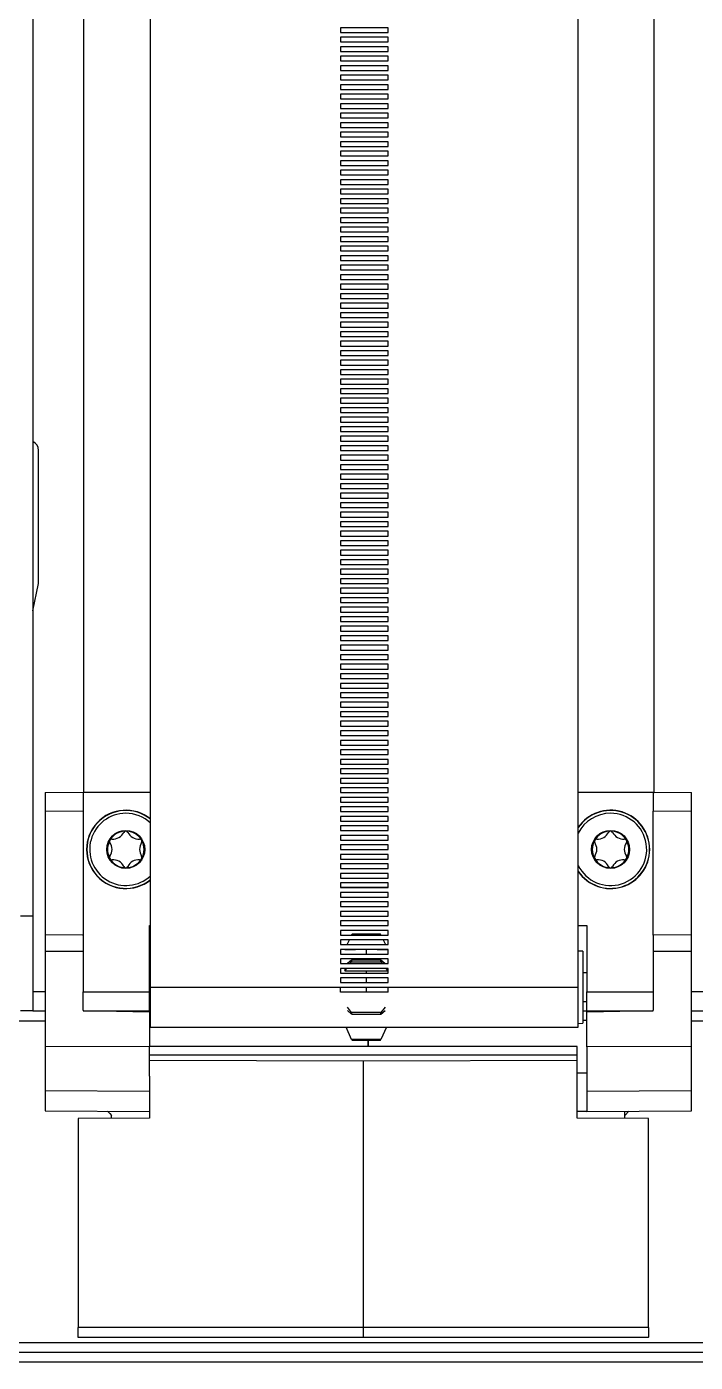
# Paper-space layout 'D' of a CAD drawing. Header units: inches. Extents: x 0 to 136, y 0 to 88.
# Drawn here: x 31.82 to 35.51, y 46.55 to 53.93 of the extents above; entities that cross this region are included whole.
import ezdxf

# ---------------------------------------------------------------- set-up
doc = ezdxf.new("R2010")
doc.units = ezdxf.units.IN
doc.header["$LTSCALE"] = 4
doc.header["$MEASUREMENT"] = 0

psp = doc.layouts.new('D')

# ---------------------------------------------------------------- linework, layer by layer
at = {"color": 7, "linetype": 'Continuous', "lineweight": 25}
for p, q in [((31.8497, 79.1984), (31.8497, 49.0147)), ((35.2816, 49.6971), (35.2816, 79.1459)), ((32.132, 49.6971), (32.132, 76.0511)), ((32.4994, 48.6199), (32.4994, 76.0247)), ((34.8616, 48.6199), (34.8616, 76.0048)), ((33.8118, 53.9217), (33.5493, 53.9217)), ((33.5493, 53.9217), (33.5493, 53.8954)), ((33.8118, 53.9217), (33.5493, 53.9217)), ((33.5493, 53.8954), (33.8118, 53.8954)), ((33.8118, 53.8692), (33.5493, 53.8692)), ((33.5493, 53.8692), (33.5493, 53.843)), ((33.8118, 53.8692), (33.5493, 53.8692)), ((33.8118, 53.8954), (33.8118, 53.9217)), ((33.8118, 53.843), (33.8118, 53.8692)), ((33.5493, 53.843), (33.8118, 53.843)), ((33.8118, 53.8167), (33.5493, 53.8167)), ((33.5493, 53.8167), (33.5493, 53.7905)), ((33.8118, 53.8167), (33.5493, 53.8167)), ((33.5493, 53.7905), (33.8118, 53.7905)), ((33.8118, 53.7905), (33.8118, 53.8167)), ((33.8118, 53.7642), (33.5493, 53.7642)), ((33.5493, 53.7642), (33.5493, 53.738)), ((33.8118, 53.7642), (33.5493, 53.7642)), ((33.5493, 53.738), (33.8118, 53.738)), ((33.8118, 53.738), (33.8118, 53.7642)), ((33.8118, 53.7117), (33.5493, 53.7117)), ((33.5493, 53.7117), (33.5493, 53.6855)), ((33.8118, 53.7117), (33.5493, 53.7117)), ((33.5493, 53.6855), (33.8118, 53.6855)), ((33.8118, 53.6592), (33.5493, 53.6592)), ((33.5493, 53.6592), (33.5493, 53.633)), ((33.8118, 53.6592), (33.5493, 53.6592)), ((33.8118, 53.6855), (33.8118, 53.7117)), ((33.8118, 53.633), (33.8118, 53.6592)), ((33.5493, 53.633), (33.8118, 53.633)), ((33.8118, 53.6067), (33.5493, 53.6067)), ((33.5493, 53.6067), (33.5493, 53.5805)), ((33.8118, 53.6067), (33.5493, 53.6067)), ((33.5493, 53.5805), (33.8118, 53.5805)), ((33.8118, 53.5805), (33.8118, 53.6067)), ((33.8118, 53.5542), (33.5493, 53.5542)), ((33.5493, 53.5542), (33.5493, 53.528)), ((33.8118, 53.5542), (33.5493, 53.5542)), ((33.5493, 53.528), (33.8118, 53.528)), ((33.8118, 53.5017), (33.5493, 53.5017)), ((33.5493, 53.5017), (33.5493, 53.4755)), ((33.8118, 53.5017), (33.5493, 53.5017)), ((33.8118, 53.528), (33.8118, 53.5542)), ((33.8118, 53.4755), (33.8118, 53.5017)), ((33.5493, 53.4755), (33.8118, 53.4755)), ((33.8118, 53.4492), (33.5493, 53.4492)), ((33.5493, 53.4492), (33.5493, 53.423)), ((33.8118, 53.4492), (33.5493, 53.4492)), ((33.5493, 53.423), (33.8118, 53.423)), ((33.8118, 53.423), (33.8118, 53.4492)), ((33.8118, 53.3968), (33.5493, 53.3968)), ((33.5493, 53.3968), (33.5493, 53.3705)), ((33.8118, 53.3968), (33.5493, 53.3968)), ((33.5493, 53.3705), (33.8118, 53.3705)), ((33.8118, 53.3705), (33.8118, 53.3968)), ((33.8118, 53.3443), (33.5493, 53.3443)), ((33.5493, 53.3443), (33.5493, 53.318)), ((33.8118, 53.3443), (33.5493, 53.3443)), ((33.5493, 53.318), (33.8118, 53.318)), ((33.8118, 53.2918), (33.5493, 53.2918)), ((33.5493, 53.2918), (33.5493, 53.2655)), ((33.8118, 53.2918), (33.5493, 53.2918)), ((33.8118, 53.318), (33.8118, 53.3443)), ((33.8118, 53.2655), (33.8118, 53.2918)), ((33.5493, 53.2655), (33.8118, 53.2655)), ((33.8118, 53.2393), (33.5493, 53.2393)), ((33.5493, 53.2393), (33.5493, 53.213)), ((33.8118, 53.2393), (33.5493, 53.2393)), ((33.5493, 53.213), (33.8118, 53.213)), ((33.8118, 53.213), (33.8118, 53.2393)), ((33.8118, 53.1868), (33.5493, 53.1868)), ((33.5493, 53.1868), (33.5493, 53.1605)), ((33.8118, 53.1868), (33.5493, 53.1868)), ((33.5493, 53.1605), (33.8118, 53.1605)), ((33.8118, 53.1343), (33.5493, 53.1343)), ((33.5493, 53.1343), (33.5493, 53.108)), ((33.8118, 53.1343), (33.5493, 53.1343)), ((33.8118, 53.1605), (33.8118, 53.1868)), ((33.8118, 53.108), (33.8118, 53.1343)), ((33.5493, 53.108), (33.8118, 53.108)), ((33.8118, 53.0818), (33.5493, 53.0818)), ((33.5493, 53.0818), (33.5493, 53.0555)), ((33.8118, 53.0818), (33.5493, 53.0818)), ((33.5493, 53.0555), (33.8118, 53.0555)), ((33.8118, 53.0555), (33.8118, 53.0818)), ((33.8118, 53.0293), (33.5493, 53.0293)), ((33.5493, 53.0293), (33.5493, 53.0031)), ((33.8118, 53.0293), (33.5493, 53.0293)), ((33.5493, 53.0031), (33.8118, 53.0031)), ((33.8118, 53.0031), (33.8118, 53.0293)), ((33.8118, 52.9768), (33.5493, 52.9768)), ((33.5493, 52.9768), (33.5493, 52.9506)), ((33.8118, 52.9768), (33.5493, 52.9768)), ((33.5493, 52.9506), (33.8118, 52.9506)), ((33.8118, 52.9243), (33.5493, 52.9243)), ((33.5493, 52.9243), (33.5493, 52.8981)), ((33.8118, 52.9243), (33.5493, 52.9243)), ((33.8118, 52.9506), (33.8118, 52.9768)), ((33.8118, 52.8981), (33.8118, 52.9243)), ((33.5493, 52.8981), (33.8118, 52.8981)), ((33.8118, 52.8718), (33.5493, 52.8718)), ((33.5493, 52.8718), (33.5493, 52.8456)), ((33.8118, 52.8718), (33.5493, 52.8718)), ((33.5493, 52.8456), (33.8118, 52.8456)), ((33.8118, 52.8456), (33.8118, 52.8718)), ((33.8118, 52.8193), (33.5493, 52.8193)), ((33.5493, 52.8193), (33.5493, 52.7931)), ((33.8118, 52.8193), (33.5493, 52.8193)), ((33.5493, 52.7931), (33.8118, 52.7931)), ((33.8118, 52.7668), (33.5493, 52.7668)), ((33.5493, 52.7668), (33.5493, 52.7406)), ((33.8118, 52.7668), (33.5493, 52.7668)), ((33.8118, 52.7931), (33.8118, 52.8193)), ((33.8118, 52.7406), (33.8118, 52.7668)), ((33.5493, 52.7406), (33.8118, 52.7406)), ((33.8118, 52.7143), (33.5493, 52.7143)), ((33.5493, 52.7143), (33.5493, 52.6881)), ((33.8118, 52.7143), (33.5493, 52.7143)), ((33.5493, 52.6881), (33.8118, 52.6881)), ((33.8118, 52.6881), (33.8118, 52.7143)), ((33.8118, 52.6618), (33.5493, 52.6618)), ((33.5493, 52.6618), (33.5493, 52.6356)), ((33.8118, 52.6618), (33.5493, 52.6618)), ((33.5493, 52.6356), (33.8118, 52.6356)), ((33.8118, 52.6094), (33.5493, 52.6094)), ((33.5493, 52.6094), (33.5493, 52.5831)), ((33.8118, 52.6094), (33.5493, 52.6094)), ((33.8118, 52.6356), (33.8118, 52.6618)), ((33.8118, 52.5831), (33.8118, 52.6094)), ((33.5493, 52.5831), (33.8118, 52.5831)), ((33.8118, 52.5569), (33.5493, 52.5569)), ((33.5493, 52.5569), (33.5493, 52.5306)), ((33.8118, 52.5569), (33.5493, 52.5569)), ((33.8118, 52.5306), (33.8118, 52.5569)), ((33.5493, 52.5306), (33.8118, 52.5306)), ((33.8118, 52.5044), (33.5493, 52.5044)), ((33.5493, 52.5044), (33.5493, 52.4781)), ((33.8118, 52.5044), (33.5493, 52.5044)), ((33.5493, 52.4781), (33.8118, 52.4781)), ((33.8118, 52.4781), (33.8118, 52.5044)), ((33.8118, 52.4519), (33.5493, 52.4519)), ((33.5493, 52.4519), (33.5493, 52.4256)), ((33.8118, 52.4519), (33.5493, 52.4519)), ((33.5493, 52.4256), (33.8118, 52.4256)), ((33.8118, 52.3994), (33.5493, 52.3994)), ((33.5493, 52.3994), (33.5493, 52.3731)), ((33.8118, 52.3994), (33.5493, 52.3994)), ((33.8118, 52.4256), (33.8118, 52.4519)), ((33.8118, 52.3731), (33.8118, 52.3994)), ((33.5493, 52.3731), (33.8118, 52.3731)), ((33.8118, 52.3469), (33.5493, 52.3469)), ((33.5493, 52.3469), (33.5493, 52.3206)), ((33.8118, 52.3469), (33.5493, 52.3469)), ((33.5493, 52.3206), (33.8118, 52.3206)), ((33.8118, 52.3206), (33.8118, 52.3469)), ((33.8118, 52.2944), (33.5493, 52.2944)), ((33.5493, 52.2944), (33.5493, 52.2681)), ((33.8118, 52.2944), (33.5493, 52.2944)), ((33.5493, 52.2681), (33.8118, 52.2681)), ((33.8118, 52.2419), (33.5493, 52.2419)), ((33.5493, 52.2419), (33.5493, 52.2157)), ((33.8118, 52.2419), (33.5493, 52.2419)), ((33.8118, 52.2681), (33.8118, 52.2944)), ((33.8118, 52.2157), (33.8118, 52.2419)), ((33.5493, 52.2157), (33.8118, 52.2157)), ((33.8118, 52.1894), (33.5493, 52.1894)), ((33.5493, 52.1894), (33.5493, 52.1632)), ((33.8118, 52.1894), (33.5493, 52.1894)), ((33.8118, 52.1632), (33.8118, 52.1894)), ((33.5493, 52.1632), (33.8118, 52.1632)), ((33.8118, 52.1369), (33.5493, 52.1369)), ((33.5493, 52.1369), (33.5493, 52.1107)), ((33.8118, 52.1369), (33.5493, 52.1369)), ((33.5493, 52.1107), (33.8118, 52.1107)), ((33.8118, 52.1107), (33.8118, 52.1369)), ((33.8118, 52.0844), (33.5493, 52.0844)), ((33.5493, 52.0844), (33.5493, 52.0582)), ((33.8118, 52.0844), (33.5493, 52.0844)), ((33.5493, 52.0582), (33.8118, 52.0582)), ((33.8118, 52.0319), (33.5493, 52.0319)), ((33.5493, 52.0319), (33.5493, 52.0057)), ((33.8118, 52.0319), (33.5493, 52.0319)), ((33.8118, 52.0582), (33.8118, 52.0844)), ((33.8118, 52.0057), (33.8118, 52.0319)), ((33.5493, 52.0057), (33.8118, 52.0057)), ((33.8118, 51.9794), (33.5493, 51.9794)), ((33.5493, 51.9794), (33.5493, 51.9532)), ((33.8118, 51.9794), (33.5493, 51.9794)), ((33.5493, 51.9532), (33.8118, 51.9532)), ((33.8118, 51.9532), (33.8118, 51.9794)), ((33.8118, 51.9269), (33.5493, 51.9269)), ((33.5493, 51.9269), (33.5493, 51.9007)), ((33.8118, 51.9269), (33.5493, 51.9269)), ((33.5493, 51.9007), (33.8118, 51.9007)), ((33.8118, 51.8744), (33.5493, 51.8744)), ((33.5493, 51.8744), (33.5493, 51.8482)), ((33.8118, 51.8744), (33.5493, 51.8744)), ((33.8118, 51.9007), (33.8118, 51.9269)), ((33.8118, 51.8482), (33.8118, 51.8744)), ((33.5493, 51.8482), (33.8118, 51.8482)), ((33.8118, 51.822), (33.5493, 51.822)), ((33.5493, 51.822), (33.5493, 51.7957)), ((33.8118, 51.822), (33.5493, 51.822)), ((33.8118, 51.7957), (33.8118, 51.822)), ((33.5493, 51.7957), (33.8118, 51.7957)), ((33.8118, 51.7695), (33.5493, 51.7695)), ((33.5493, 51.7695), (33.5493, 51.7432)), ((33.8118, 51.7695), (33.5493, 51.7695)), ((33.5493, 51.7432), (33.8118, 51.7432)), ((33.8118, 51.7432), (33.8118, 51.7695)), ((33.8118, 51.717), (33.5493, 51.717)), ((33.5493, 51.717), (33.5493, 51.6907)), ((33.8118, 51.717), (33.5493, 51.717)), ((33.5493, 51.6907), (33.8118, 51.6907)), ((33.8118, 51.6645), (33.5493, 51.6645)), ((33.5493, 51.6645), (33.5493, 51.6382)), ((33.8118, 51.6645), (33.5493, 51.6645)), ((33.8118, 51.6907), (33.8118, 51.717)), ((33.8118, 51.6382), (33.8118, 51.6645)), ((31.8814, 50.8519), (31.8814, 51.5868)), ((33.5493, 51.6382), (33.8118, 51.6382)), ((33.8118, 51.612), (33.5493, 51.612)), ((33.5493, 51.612), (33.5493, 51.5857)), ((33.8118, 51.612), (33.5493, 51.612)), ((33.5493, 51.5857), (33.8118, 51.5857)), ((33.8118, 51.5857), (33.8118, 51.612)), ((33.8118, 51.5595), (33.5493, 51.5595)), ((33.5493, 51.5595), (33.5493, 51.5332)), ((33.8118, 51.5595), (33.5493, 51.5595)), ((33.5493, 51.5332), (33.8118, 51.5332)), ((33.8118, 51.507), (33.5493, 51.507)), ((33.5493, 51.507), (33.5493, 51.4807)), ((33.8118, 51.507), (33.5493, 51.507)), ((33.8118, 51.5332), (33.8118, 51.5595)), ((33.8118, 51.4807), (33.8118, 51.507)), ((33.5493, 51.4807), (33.8118, 51.4807)), ((33.8118, 51.4545), (33.5493, 51.4545)), ((33.5493, 51.4545), (33.5493, 51.4283)), ((33.8118, 51.4545), (33.5493, 51.4545)), ((33.5493, 51.4283), (33.8118, 51.4283)), ((33.8118, 51.4283), (33.8118, 51.4545)), ((33.8118, 51.402), (33.5493, 51.402)), ((33.5493, 51.402), (33.5493, 51.3758)), ((33.8118, 51.402), (33.5493, 51.402)), ((33.5493, 51.3758), (33.8118, 51.3758)), ((33.8118, 51.3758), (33.8118, 51.402)), ((33.8118, 51.3495), (33.5493, 51.3495)), ((33.5493, 51.3495), (33.5493, 51.3233)), ((33.8118, 51.3495), (33.5493, 51.3495)), ((33.5493, 51.3233), (33.8118, 51.3233)), ((33.8118, 51.297), (33.5493, 51.297)), ((33.5493, 51.297), (33.5493, 51.2708)), ((33.8118, 51.297), (33.5493, 51.297)), ((33.8118, 51.3233), (33.8118, 51.3495)), ((33.8118, 51.2708), (33.8118, 51.297)), ((33.5493, 51.2708), (33.8118, 51.2708)), ((33.8118, 51.2445), (33.5493, 51.2445)), ((33.5493, 51.2445), (33.5493, 51.2183)), ((33.8118, 51.2445), (33.5493, 51.2445)), ((33.5493, 51.2183), (33.8118, 51.2183)), ((33.8118, 51.2183), (33.8118, 51.2445)), ((33.8118, 51.192), (33.5493, 51.192)), ((33.5493, 51.192), (33.5493, 51.1658)), ((33.8118, 51.192), (33.5493, 51.192)), ((33.5493, 51.1658), (33.8118, 51.1658)), ((33.8118, 51.1395), (33.5493, 51.1395)), ((33.5493, 51.1395), (33.5493, 51.1133)), ((33.8118, 51.1395), (33.5493, 51.1395)), ((33.8118, 51.1658), (33.8118, 51.192)), ((33.8118, 51.1133), (33.8118, 51.1395)), ((33.5493, 51.1133), (33.8118, 51.1133)), ((33.8118, 51.087), (33.5493, 51.087)), ((33.5493, 51.087), (33.5493, 51.0608)), ((33.8118, 51.087), (33.5493, 51.087)), ((33.5493, 51.0608), (33.8118, 51.0608)), ((33.8118, 51.0608), (33.8118, 51.087)), ((33.8118, 51.0346), (33.5493, 51.0346)), ((33.5493, 51.0346), (33.5493, 51.0083)), ((33.8118, 51.0346), (33.5493, 51.0346)), ((33.5493, 51.0083), (33.8118, 51.0083)), ((33.8118, 51.0083), (33.8118, 51.0346)), ((33.8118, 50.9821), (33.5493, 50.9821)), ((33.5493, 50.9821), (33.5493, 50.9558)), ((33.8118, 50.9821), (33.5493, 50.9821)), ((33.5493, 50.9558), (33.8118, 50.9558)), ((33.8118, 50.9296), (33.5493, 50.9296)), ((33.5493, 50.9296), (33.5493, 50.9033)), ((33.8118, 50.9296), (33.5493, 50.9296)), ((33.8118, 50.9558), (33.8118, 50.9821)), ((33.8118, 50.9033), (33.8118, 50.9296)), ((31.8497, 50.6996), (31.8814, 50.8519)), ((33.5493, 50.9033), (33.8118, 50.9033)), ((33.8118, 50.8771), (33.5493, 50.8771)), ((33.5493, 50.8771), (33.5493, 50.8508)), ((33.8118, 50.8771), (33.5493, 50.8771)), ((33.5493, 50.8508), (33.8118, 50.8508)), ((33.8118, 50.8508), (33.8118, 50.8771)), ((33.8118, 50.8246), (33.5493, 50.8246)), ((33.5493, 50.8246), (33.5493, 50.7983)), ((33.8118, 50.8246), (33.5493, 50.8246)), ((33.5493, 50.7983), (33.8118, 50.7983)), ((33.8118, 50.7721), (33.5493, 50.7721)), ((33.5493, 50.7721), (33.5493, 50.7458)), ((33.8118, 50.7721), (33.5493, 50.7721)), ((33.8118, 50.7983), (33.8118, 50.8246)), ((33.8118, 50.7458), (33.8118, 50.7721)), ((33.5493, 50.7458), (33.8118, 50.7458)), ((33.8118, 50.7196), (33.5493, 50.7196)), ((33.5493, 50.7196), (33.5493, 50.6933)), ((33.8118, 50.7196), (33.5493, 50.7196)), ((33.5493, 50.6933), (33.8118, 50.6933)), ((33.8118, 50.6933), (33.8118, 50.7196)), ((33.8118, 50.6671), (33.5493, 50.6671)), ((33.5493, 50.6671), (33.5493, 50.6409)), ((33.8118, 50.6671), (33.5493, 50.6671)), ((33.5493, 50.6409), (33.8118, 50.6409)), ((33.8118, 50.6409), (33.8118, 50.6671)), ((33.8118, 50.6146), (33.5493, 50.6146)), ((33.5493, 50.6146), (33.5493, 50.5884)), ((33.8118, 50.6146), (33.5493, 50.6146)), ((33.5493, 50.5884), (33.8118, 50.5884)), ((33.8118, 50.5621), (33.5493, 50.5621)), ((33.5493, 50.5621), (33.5493, 50.5359)), ((33.8118, 50.5621), (33.5493, 50.5621)), ((33.8118, 50.5884), (33.8118, 50.6146)), ((33.8118, 50.5359), (33.8118, 50.5621)), ((33.5493, 50.5359), (33.8118, 50.5359)), ((33.8118, 50.5096), (33.5493, 50.5096)), ((33.5493, 50.5096), (33.5493, 50.4834)), ((33.8118, 50.5096), (33.5493, 50.5096)), ((33.5493, 50.4834), (33.8118, 50.4834)), ((33.8118, 50.4834), (33.8118, 50.5096)), ((33.8118, 50.4571), (33.5493, 50.4571)), ((33.5493, 50.4571), (33.5493, 50.4309)), ((33.8118, 50.4571), (33.5493, 50.4571)), ((33.5493, 50.4309), (33.8118, 50.4309)), ((33.8118, 50.4046), (33.5493, 50.4046)), ((33.5493, 50.4046), (33.5493, 50.3784)), ((33.8118, 50.4046), (33.5493, 50.4046)), ((33.8118, 50.4309), (33.8118, 50.4571)), ((33.8118, 50.3784), (33.8118, 50.4046)), ((33.5493, 50.3784), (33.8118, 50.3784)), ((33.8118, 50.3521), (33.5493, 50.3521)), ((33.5493, 50.3521), (33.5493, 50.3259)), ((33.8118, 50.3521), (33.5493, 50.3521)), ((33.5493, 50.3259), (33.8118, 50.3259)), ((33.8118, 50.3259), (33.8118, 50.3521)), ((33.8118, 50.2996), (33.5493, 50.2996)), ((33.5493, 50.2996), (33.5493, 50.2734)), ((33.8118, 50.2996), (33.5493, 50.2996)), ((33.5493, 50.2734), (33.8118, 50.2734)), ((33.8118, 50.2471), (33.5493, 50.2471)), ((33.5493, 50.2471), (33.5493, 50.2209)), ((33.8118, 50.2471), (33.5493, 50.2471)), ((33.8118, 50.2734), (33.8118, 50.2996)), ((33.8118, 50.2209), (33.8118, 50.2471)), ((33.5493, 50.2209), (33.8118, 50.2209)), ((33.8118, 50.1947), (33.5493, 50.1947)), ((33.5493, 50.1947), (33.5493, 50.1684)), ((33.8118, 50.1947), (33.5493, 50.1947)), ((33.8118, 50.1684), (33.8118, 50.1947)), ((33.5493, 50.1684), (33.8118, 50.1684)), ((33.8118, 50.1422), (33.5493, 50.1422)), ((33.5493, 50.1422), (33.5493, 50.1159)), ((33.8118, 50.1422), (33.5493, 50.1422)), ((33.5493, 50.1159), (33.8118, 50.1159)), ((33.8118, 50.1159), (33.8118, 50.1422)), ((33.8118, 50.0897), (33.5493, 50.0897)), ((33.5493, 50.0897), (33.5493, 50.0634)), ((33.8118, 50.0897), (33.5493, 50.0897)), ((33.5493, 50.0634), (33.8118, 50.0634)), ((33.8118, 50.0372), (33.5493, 50.0372)), ((33.5493, 50.0372), (33.5493, 50.0109)), ((33.8118, 50.0372), (33.5493, 50.0372)), ((33.8118, 50.0634), (33.8118, 50.0897)), ((33.8118, 50.0109), (33.8118, 50.0372)), ((33.5493, 50.0109), (33.8118, 50.0109)), ((33.8118, 49.9847), (33.5493, 49.9847)), ((33.5493, 49.9847), (33.5493, 49.9584)), ((33.8118, 49.9847), (33.5493, 49.9847)), ((33.5493, 49.9584), (33.8118, 49.9584)), ((33.8118, 49.9584), (33.8118, 49.9847)), ((33.8118, 49.9322), (33.5493, 49.9322)), ((33.5493, 49.9322), (33.5493, 49.9059)), ((33.8118, 49.9322), (33.5493, 49.9322)), ((33.5493, 49.9059), (33.8118, 49.9059)), ((33.8118, 49.8797), (33.5493, 49.8797)), ((33.5493, 49.8797), (33.5493, 49.8534)), ((33.8118, 49.8797), (33.5493, 49.8797)), ((33.8118, 49.9059), (33.8118, 49.9322)), ((33.8118, 49.8534), (33.8118, 49.8797)), ((33.5493, 49.8534), (33.8118, 49.8534)), ((33.8118, 49.8272), (33.5493, 49.8272)), ((33.5493, 49.8272), (33.5493, 49.801)), ((33.8118, 49.8272), (33.5493, 49.8272)), ((33.8118, 49.801), (33.8118, 49.8272)), ((33.5493, 49.801), (33.8118, 49.801)), ((33.8118, 49.7747), (33.5493, 49.7747)), ((33.5493, 49.7747), (33.5493, 49.7485)), ((33.8118, 49.7747), (33.5493, 49.7747)), ((33.5493, 49.7485), (33.8118, 49.7485)), ((33.8118, 49.7485), (33.8118, 49.7747)), ((31.9168, 49.6971), (32.1267, 49.6989)), ((31.9168, 49.6971), (31.9168, 49.5921)), ((32.1267, 49.6971), (32.1267, 49.6989)), ((32.1267, 49.6971), (32.1267, 49.5947)), ((32.4994, 49.6971), (32.1267, 49.6971)), ((33.8118, 49.7222), (33.5493, 49.7222)), ((33.5493, 49.7222), (33.5493, 49.696)), ((33.8118, 49.7222), (33.5493, 49.7222)), ((33.5493, 49.6971), (33.8118, 49.6971)), ((33.5493, 49.696), (33.8118, 49.696)), ((33.8118, 49.6697), (33.5493, 49.6697)), ((33.5493, 49.6697), (33.5493, 49.6435)), ((33.8118, 49.6697), (33.5493, 49.6697)), ((33.8118, 49.696), (33.8118, 49.7222)), ((33.8118, 49.6435), (33.8118, 49.6697)), ((35.2763, 49.6971), (34.8616, 49.6971)), ((35.2763, 49.6971), (35.2816, 49.6971)), ((35.2763, 49.6971), (35.2763, 49.5947)), ((35.2816, 49.6989), (35.4863, 49.6971)), ((35.4863, 49.5921), (35.4863, 49.6971)), ((32.1267, 49.5929), (31.9168, 49.5921)), ((31.9168, 49.5921), (31.9168, 48.9097)), ((32.1267, 49.5929), (32.1267, 49.5947)), ((32.1267, 49.5929), (32.1267, 48.9092)), ((33.5493, 49.6435), (33.8118, 49.6435)), ((33.8118, 49.6172), (33.5493, 49.6172)), ((33.5493, 49.6172), (33.5493, 49.591)), ((33.8118, 49.6172), (33.5493, 49.6172)), ((33.5493, 49.591), (33.8118, 49.591)), ((33.8118, 49.591), (33.8118, 49.6172)), ((35.2763, 49.5947), (35.2763, 49.5929)), ((35.4863, 49.5921), (35.2763, 49.5929)), ((35.2763, 48.9092), (35.2763, 49.5929)), ((35.4863, 48.9097), (35.4863, 49.5921)), ((33.8118, 49.5647), (33.5493, 49.5647)), ((33.5493, 49.5647), (33.5493, 49.5385)), ((33.8118, 49.5647), (33.5493, 49.5647)), ((33.5493, 49.5385), (33.8118, 49.5385)), ((33.8118, 49.5122), (33.5493, 49.5122)), ((33.5493, 49.5122), (33.5493, 49.486)), ((33.8118, 49.5122), (33.5493, 49.5122)), ((33.8118, 49.5385), (33.8118, 49.5647)), ((33.8118, 49.486), (33.8118, 49.5122)), ((33.5493, 49.486), (33.8118, 49.486)), ((33.8118, 49.4597), (33.5493, 49.4597)), ((33.5493, 49.4597), (33.5493, 49.4335)), ((33.8118, 49.4597), (33.5493, 49.4597)), ((33.8118, 49.4335), (33.8118, 49.4597)), ((33.5493, 49.4335), (33.8118, 49.4335)), ((33.8118, 49.4073), (33.5493, 49.4073)), ((33.5493, 49.4073), (33.5493, 49.381)), ((33.8118, 49.4073), (33.5493, 49.4073)), ((33.5493, 49.381), (33.8118, 49.381)), ((33.8118, 49.381), (33.8118, 49.4073)), ((33.8118, 49.3548), (33.5493, 49.3548)), ((33.5493, 49.3548), (33.5493, 49.3285)), ((33.8118, 49.3548), (33.5493, 49.3548)), ((33.5493, 49.3285), (33.8118, 49.3285)), ((33.8118, 49.3023), (33.5493, 49.3023)), ((33.5493, 49.3023), (33.5493, 49.276)), ((33.8118, 49.3023), (33.5493, 49.3023)), ((33.8118, 49.3285), (33.8118, 49.3548)), ((33.8118, 49.276), (33.8118, 49.3023)), ((33.5493, 49.276), (33.8118, 49.276)), ((33.8118, 49.2498), (33.5493, 49.2498)), ((33.5493, 49.2498), (33.5493, 49.2235)), ((33.8118, 49.2498), (33.5493, 49.2498)), ((33.5493, 49.2235), (33.8118, 49.2235)), ((33.8118, 49.2235), (33.8118, 49.2498)), ((33.8118, 49.1973), (33.5493, 49.1973)), ((33.5493, 49.1973), (33.5493, 49.171)), ((33.8118, 49.1973), (33.5493, 49.1973)), ((33.8118, 49.1721), (33.5493, 49.1721)), ((33.5493, 49.171), (33.8118, 49.171)), ((33.8118, 49.1448), (33.5493, 49.1448)), ((33.5493, 49.1448), (33.5493, 49.1185)), ((33.8118, 49.171), (33.8118, 49.1973)), ((33.8118, 49.1185), (33.8118, 49.1448)), ((33.5493, 49.1185), (33.8118, 49.1185)), ((33.8118, 49.0923), (33.5493, 49.0923)), ((33.5493, 49.0923), (33.5493, 49.066)), ((33.8118, 49.066), (33.8118, 49.0923)), ((31.7819, 49.0147), (31.8497, 49.0147)), ((31.8497, 49.0147), (31.8497, 48.4897)), ((33.5493, 49.066), (33.8118, 49.066)), ((33.8118, 49.0398), (33.5493, 49.0398)), ((33.5493, 49.0398), (33.5493, 49.0136)), ((33.5493, 49.0136), (33.8118, 49.0136)), ((33.8118, 49.0136), (33.8118, 49.0398)), ((32.4942, 48.9622), (32.4994, 48.9622)), ((32.4942, 48.6256), (32.4942, 48.9622)), ((33.8118, 48.9873), (33.5493, 48.9873)), ((33.5493, 48.9873), (33.5493, 48.9611)), ((33.5493, 48.9622), (33.8118, 48.9622)), ((33.5493, 48.9611), (33.8118, 48.9611)), ((33.8118, 48.9348), (33.5493, 48.9348)), ((33.5493, 48.9348), (33.5493, 48.9086)), ((33.8118, 48.9348), (33.5493, 48.9348)), ((33.8118, 48.9611), (33.8118, 48.9873)), ((33.8118, 48.9086), (33.8118, 48.9348)), ((34.8616, 48.9622), (34.9089, 48.9622)), ((34.9089, 48.9622), (34.9089, 48.5947)), ((32.1267, 48.9092), (31.9168, 48.9097)), ((31.9168, 48.9097), (31.9168, 48.8188)), ((32.1267, 48.906), (32.1267, 48.9092)), ((32.1267, 48.906), (32.1267, 48.5947)), ((33.5493, 48.9086), (33.8118, 48.9086)), ((33.8118, 48.8823), (33.5493, 48.8823)), ((33.5493, 48.8823), (33.5493, 48.8561)), ((33.8118, 48.8823), (33.5493, 48.8823)), ((33.5493, 48.8561), (33.8118, 48.8561)), ((33.5854, 48.8561), (33.5976, 48.8823)), ((33.6097, 48.9086), (33.6102, 48.9095)), ((33.6123, 48.9141), (33.6102, 48.9095)), ((33.6102, 48.9095), (33.7719, 48.9095)), ((33.7698, 48.9141), (33.6123, 48.9141)), ((33.7719, 48.9095), (33.7698, 48.9141)), ((33.7719, 48.9095), (33.7723, 48.9086)), ((33.7845, 48.8823), (33.7967, 48.8561)), ((33.8118, 48.8561), (33.8118, 48.8823)), ((35.4863, 48.9097), (35.2763, 48.9092)), ((35.2763, 48.9092), (35.2763, 48.906)), ((35.2763, 48.906), (35.2763, 48.5947)), ((35.4863, 48.8188), (35.4863, 48.9097)), ((32.1267, 48.8183), (31.9168, 48.8188)), ((31.9168, 48.8188), (31.9168, 48.2929)), ((32.4994, 48.8205), (32.4942, 48.8205)), ((33.5639, 48.8298), (33.5493, 48.8297)), ((33.8118, 48.8298), (33.5493, 48.8298)), ((33.5493, 48.8298), (33.5493, 48.8036)), ((33.8118, 48.8298), (33.5493, 48.8298)), ((33.5493, 48.8036), (33.8118, 48.8036)), ((33.8118, 48.7773), (33.5493, 48.7773)), ((33.5493, 48.7773), (33.5493, 48.7511)), ((33.8118, 48.7773), (33.5493, 48.7773)), ((33.5729, 48.8298), (33.5729, 48.8293)), ((33.5729, 48.8293), (33.6313, 48.8298)), ((33.5729, 48.8293), (33.5732, 48.8298)), ((33.691, 48.8298), (33.691, 48.8036)), ((33.691, 48.7773), (33.691, 48.7701)), ((33.7507, 48.8298), (33.8092, 48.8293)), ((33.8089, 48.8298), (33.8092, 48.8293)), ((33.8092, 48.8293), (33.8092, 48.8298)), ((33.8118, 48.8036), (33.8118, 48.8298)), ((33.8118, 48.7511), (33.8118, 48.7773)), ((34.8879, 48.8205), (34.8616, 48.8207)), ((34.8879, 48.8205), (34.8879, 48.621)), ((35.4863, 48.8188), (35.2763, 48.8183)), ((35.4863, 48.2929), (35.4863, 48.8188)), ((33.5493, 48.7511), (33.8118, 48.7511)), ((33.8118, 48.7248), (33.5493, 48.7248)), ((33.5493, 48.7248), (33.5493, 48.6986)), ((33.5763, 48.7248), (33.5493, 48.7248)), ((33.5493, 48.6986), (33.8118, 48.6986)), ((33.5729, 48.7115), (33.583, 48.7248)), ((33.5729, 48.7248), (33.5729, 48.7115)), ((33.5729, 48.7115), (33.691, 48.7121)), ((33.6102, 48.7697), (33.5877, 48.7511)), ((33.6029, 48.7511), (33.6102, 48.7607)), ((33.6102, 48.7697), (33.6102, 48.7607)), ((33.6102, 48.7607), (33.7719, 48.7607)), ((33.771, 48.7701), (33.6111, 48.7701)), ((33.691, 48.7121), (33.8092, 48.7115)), ((33.691, 48.7121), (33.691, 48.6986)), ((33.7719, 48.7607), (33.7719, 48.7697)), ((33.7944, 48.7511), (33.7719, 48.7697)), ((33.7719, 48.7607), (33.7792, 48.7511)), ((33.7991, 48.7248), (33.8092, 48.7115)), ((33.8118, 48.7248), (33.8058, 48.7248)), ((33.8092, 48.7115), (33.8092, 48.7248)), ((33.8118, 48.6986), (33.8118, 48.7248)), ((34.9089, 48.6997), (34.8879, 48.6997)), ((32.4942, 48.621), (32.4942, 48.6256)), ((33.8118, 48.6723), (33.5493, 48.6723)), ((33.5493, 48.6723), (33.5493, 48.6461)), ((33.5493, 48.6461), (33.8118, 48.6461)), ((33.691, 48.6723), (33.691, 48.6461)), ((33.8118, 48.6461), (33.8118, 48.6723)), ((31.8497, 48.5972), (31.9168, 48.5972)), ((32.1267, 48.5947), (32.4942, 48.5947)), ((32.1267, 48.4934), (32.1267, 48.5947)), ((32.4942, 48.6163), (32.4942, 48.621)), ((32.4942, 48.5947), (32.4942, 48.6163)), ((32.4942, 48.5947), (32.4942, 48.59)), ((32.4942, 48.4833), (32.4942, 48.59)), ((33.5493, 48.6199), (32.4994, 48.6199)), ((32.4994, 48.3994), (32.4994, 48.6199)), ((33.8118, 48.6199), (33.5493, 48.6199)), ((33.5493, 48.5936), (33.5493, 48.6199)), ((33.8118, 48.5936), (33.5493, 48.5936)), ((33.691, 48.6199), (33.691, 48.5936)), ((34.8616, 48.6199), (33.8118, 48.6199)), ((33.8118, 48.5936), (33.8118, 48.6199)), ((34.8616, 48.3994), (34.8616, 48.6199)), ((34.8879, 48.621), (34.8879, 48.4214)), ((34.9089, 48.5947), (35.2763, 48.5947)), ((34.9089, 48.4897), (34.9089, 48.5947)), ((35.2763, 48.5947), (35.2763, 48.4934)), ((35.4863, 48.5972), (35.5614, 48.5972)), ((31.8497, 48.4897), (31.7819, 48.4897)), ((31.8497, 48.4897), (31.9168, 48.4897)), ((32.1267, 48.4934), (32.1267, 48.4897)), ((32.4942, 48.4833), (32.1267, 48.4897)), ((32.1267, 48.4897), (32.4942, 48.4897)), ((32.2842, 48.4897), (32.2842, 48.487)), ((32.4942, 48.4833), (32.4942, 48.2916)), ((33.5868, 48.4916), (33.6102, 48.4722)), ((33.6102, 48.4812), (33.5873, 48.5115)), ((33.6102, 48.4812), (33.6102, 48.4722)), ((33.7719, 48.4812), (33.6102, 48.4812)), ((33.7948, 48.5115), (33.7719, 48.4812)), ((33.7719, 48.4722), (33.7953, 48.4916)), ((33.7719, 48.4722), (33.7719, 48.4812)), ((34.8879, 48.5422), (34.9089, 48.5422)), ((34.8879, 48.4897), (34.9089, 48.4897)), ((35.2763, 48.4897), (34.9089, 48.4833)), ((34.9089, 48.4833), (34.9089, 48.4897)), ((34.9089, 48.4897), (35.2763, 48.4897)), ((34.9089, 48.2916), (34.9089, 48.4833)), ((35.1189, 48.4897), (35.1189, 48.487)), ((35.2501, 48.4893), (35.2501, 48.4897)), ((35.2763, 48.4897), (35.2763, 48.4934)), ((35.4863, 48.4897), (35.5614, 48.4897)), ((31.7068, 48.436), (31.9168, 48.436)), ((32.4942, 48.4214), (32.4994, 48.4214)), ((33.6111, 48.4718), (33.771, 48.4718)), ((34.8616, 48.4212), (34.8879, 48.4214)), ((34.9089, 48.4372), (34.8879, 48.4372)), ((35.4863, 48.436), (35.6963, 48.436)), ((32.4994, 48.3994), (34.8616, 48.3994)), ((33.6102, 48.3324), (33.5791, 48.3994)), ((33.7719, 48.3324), (33.6102, 48.3324)), ((33.6102, 48.3324), (33.6123, 48.3278)), ((33.7698, 48.3278), (33.7719, 48.3324)), ((33.803, 48.3994), (33.7719, 48.3324)), ((32.4942, 48.2916), (31.9168, 48.2929)), ((31.9168, 48.2929), (31.9168, 48.0497)), ((34.8564, 48.2929), (32.4942, 48.2929)), ((32.4942, 48.1294), (32.4942, 48.2916)), ((33.6123, 48.3278), (33.7698, 48.3278)), ((33.7015, 48.3278), (33.7015, 48.2929)), ((33.7015, 48.2929), (33.7015, 48.3278)), ((34.8564, 48.2437), (34.8564, 48.2929)), ((35.4863, 48.2929), (34.9089, 48.2916)), ((34.9089, 48.2916), (34.9089, 48.0473)), ((35.4863, 48.0497), (35.4863, 48.2929)), ((34.8564, 48.2456), (32.4942, 48.2456)), ((33.6753, 48.2119), (32.4942, 48.2159)), ((34.8564, 48.2159), (33.6753, 48.2119)), ((33.6753, 46.7416), (33.6753, 48.2119)), ((34.8564, 48.2159), (34.8564, 48.2456)), ((34.8564, 47.8966), (34.8564, 48.2159)), ((32.4942, 48.1294), (32.4942, 47.8966)), ((34.8564, 48.1485), (34.9089, 48.1485)), ((31.9168, 48.0497), (32.4942, 48.0473)), ((31.9168, 48.0497), (31.9168, 47.9385)), ((34.9089, 48.0473), (35.4863, 48.0497)), ((34.9089, 48.0473), (34.9089, 47.9335)), ((35.4863, 47.9385), (35.4863, 48.0497)), ((31.9168, 47.9385), (32.4942, 47.9335)), ((32.4942, 47.8966), (32.1005, 47.8964)), ((32.1005, 47.8964), (32.1005, 46.741)), ((32.2842, 47.8965), (32.2842, 47.913)), ((34.9089, 47.9343), (34.8564, 47.9343)), ((35.2501, 47.8964), (34.8564, 47.8966)), ((34.9089, 47.9335), (35.4863, 47.9385)), ((35.1413, 47.9355), (35.1189, 47.913)), ((35.1189, 47.913), (35.1189, 47.9353)), ((35.1189, 47.8965), (35.1189, 47.9353)), ((35.2501, 46.741), (35.2501, 47.8964)), ((33.6753, 46.7416), (32.1005, 46.741)), ((32.1005, 46.6871), (32.1005, 46.741)), ((33.6753, 46.6877), (33.6753, 46.7416)), ((35.2501, 46.741), (33.6753, 46.7416)), ((35.2501, 46.741), (35.2501, 46.6871)), ((43.1466, 46.6562), (16.6949, 46.6562)), ((32.1005, 46.6871), (33.6753, 46.6877)), ((32.1005, 46.6859), (32.1005, 46.6871)), ((33.6753, 46.6857), (32.1005, 46.6859)), ((33.6753, 46.6877), (35.2501, 46.6871)), ((35.2501, 46.6863), (33.6753, 46.6857)), ((35.2501, 46.6863), (35.2501, 46.6871)), ((42.8841, 46.6025), (16.9574, 46.6025)), ((42.8841, 46.5487), (16.9574, 46.5487))]:
    psp.add_line(p, q, dxfattribs=at)
at = {"color": 7, "linetype": 'Continuous', "lineweight": 25, "flags": 128}
psp.add_lwpolyline([(32.2617, 47.9355), (32.274, 47.9233), (32.2842, 47.913)], dxfattribs=at)
at = {"color": 7, "linetype": 'Continuous', "lineweight": 25}
for centre in [(32.363, 49.3821), (35.0401, 49.3821)]:
    psp.add_circle(centre, 0.105, dxfattribs=at)
for centre, radius, start, end in [((31.8289, 51.5868), 0.0525, 0, 66.70284), ((32.363, 49.3821), 0.2164, 50.89159, 309.10841), ((32.363, 49.3821), 0.2152, 50.6433, 309.3567), ((35.0401, 49.3821), 0.2164, 214.42378, 145.57622), ((35.0401, 49.3821), 0.2152, 0, 146.02365), ((32.363, 49.3821), 0.1995, 90, 313.17355), ((32.363, 49.3821), 0.1995, 46.82645, 90), ((35.0401, 49.3821), 0.1995, 206.52535, 90), ((35.0401, 49.3821), 0.1995, 90, 153.47465), ((32.363, 49.3821), 0.1013, 90, 150), ((32.2862, 49.4264), 0.0127, 86.23608, 150), ((32.2914, 49.506), 0.0671, 266.23608, 333.76392), ((32.363, 49.4708), 0.0127, 90, 153.76392), ((32.363, 49.3821), 0.1013, 30, 90), ((32.363, 49.4708), 0.0127, 26.23608, 90), ((32.4345, 49.506), 0.0671, 206.23608, 273.76392), ((32.4397, 49.4264), 0.0127, 30, 93.76392), ((35.0401, 49.3821), 0.1013, 90, 150), ((34.9634, 49.4264), 0.0127, 86.23608, 150), ((34.9686, 49.506), 0.0671, 266.23608, 333.76392), ((35.0401, 49.4708), 0.0127, 90, 153.76392), ((35.0401, 49.3821), 0.1013, 30, 90), ((35.0401, 49.4708), 0.0127, 26.23608, 90), ((35.1117, 49.506), 0.0671, 206.23608, 273.76392), ((35.1169, 49.4264), 0.0127, 30, 93.76392), ((32.363, 49.3821), 0.1013, 150, 210), ((32.2862, 49.4264), 0.0127, 150, 213.76392), ((32.2199, 49.3821), 0.0671, 326.23608, 33.76392), ((32.506, 49.3821), 0.0671, 146.23608, 213.76392), ((32.4397, 49.4264), 0.0127, 326.23608, 30), ((32.363, 49.3821), 0.1013, 330, 30), ((35.0401, 49.3821), 0.2152, 213.97635, 0), ((35.0401, 49.3821), 0.1013, 150, 210), ((34.9634, 49.4264), 0.0127, 150, 213.76392), ((34.8971, 49.3821), 0.0671, 326.23608, 33.76392), ((35.1832, 49.3821), 0.0671, 146.23608, 213.76392), ((35.1169, 49.4264), 0.0127, 326.23608, 30), ((35.0401, 49.3821), 0.1013, 330, 30), ((32.2862, 49.3378), 0.0127, 146.23608, 210), ((32.363, 49.3821), 0.1013, 210, 270), ((32.2862, 49.3378), 0.0127, 210, 273.76392), ((32.2914, 49.2582), 0.0671, 26.23608, 93.76392), ((32.363, 49.2935), 0.0127, 206.23608, 270), ((32.363, 49.3821), 0.1013, 270, 330), ((32.363, 49.2935), 0.0127, 270, 333.76392), ((32.4345, 49.2582), 0.0671, 86.23608, 153.76392), ((32.4397, 49.3378), 0.0127, 266.23608, 330), ((32.4397, 49.3378), 0.0127, 330, 33.76392), ((34.9634, 49.3378), 0.0127, 146.23608, 210), ((34.9634, 49.3378), 0.0127, 210, 273.76392), ((35.0401, 49.3821), 0.1013, 210, 270), ((34.9686, 49.2582), 0.0671, 26.23608, 93.76392), ((35.0401, 49.2935), 0.0127, 206.23608, 270), ((35.0401, 49.3821), 0.1013, 270, 330), ((35.0401, 49.2935), 0.0127, 270, 333.76392), ((35.1117, 49.2582), 0.0671, 86.23608, 153.76392), ((35.1169, 49.3378), 0.0127, 266.23608, 330), ((35.1169, 49.3378), 0.0127, 330, 33.76392)]:
    psp.add_arc(centre, radius, start, end, dxfattribs=at)

doc.saveas('drawing.dxf')
